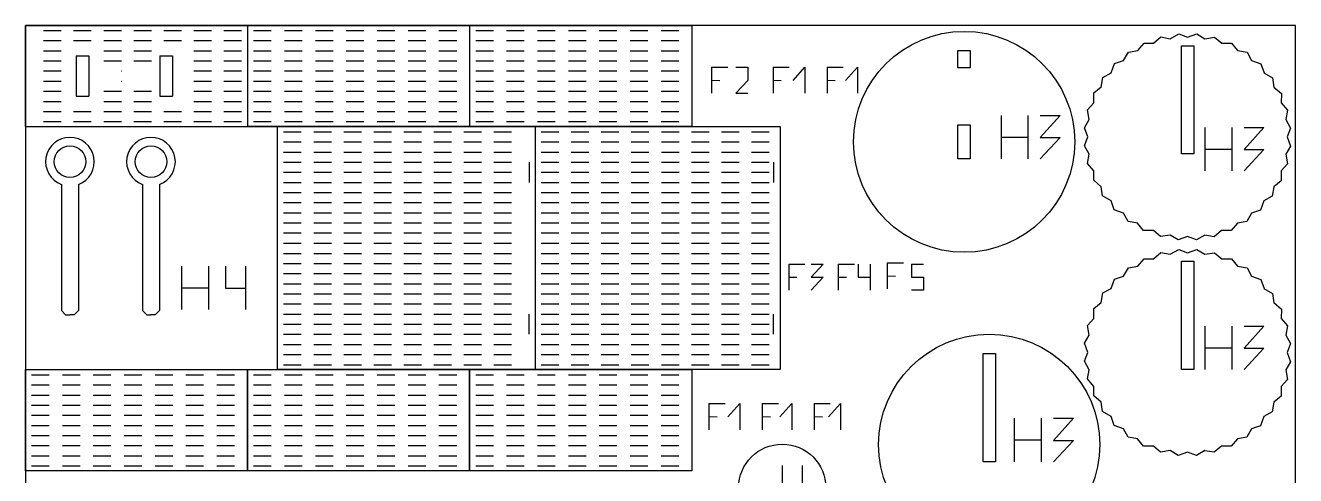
# Model space of a CAD drawing. Header units: millimetres. Extents: x 0 to 148, y 0 to 148.
# Drawn here: x 0 to 148, y 95.5 to 148 of the extents above; entities that cross this region are included whole.
import ezdxf

# ---------------------------------------------------------------- set-up
doc = ezdxf.new("R2010")
doc.units = ezdxf.units.MM
doc.linetypes.add('K5LT_BASIC', pattern=[0])

# ---------------------------------------------------------------- blocks, each defined once
blk = doc.blocks.new('U0')
at = {"color": 5, "linetype": 'K5LT_BASIC', "true_color": 0x0000ff}
for p, q in [((148, 148), (0, 148)), ((0, 148), (0, 0)), ((148, 0), (148, 148)), ((0, 0), (148, 0))]:
    blk.add_line(p, q, dxfattribs=at)

msp = doc.modelspace()

# ---------------------------------------------------------------- linework, layer by layer
at = {"color": 5, "linetype": 'K5LT_BASIC', "true_color": 0x0000ff}
for p, q in [((0, 136.2), (0, 148)), ((0, 148), (25.88, 148)), ((1.41, 148), (25.88, 148)), ((25.88, 148), (25.88, 136.2)), ((25.88, 148), (51.76, 148)), ((51.76, 148), (51.76, 136.2)), ((51.76, 148), (77.64, 148)), ((77.64, 148), (77.64, 136.2)), ((2.12, 147.4), (4.18, 147.4)), ((5.62, 147.4), (7.68, 147.4)), ((9.12, 147.4), (11.18, 147.4)), ((12.62, 147.4), (14.68, 147.4)), ((16.12, 147.4), (18.18, 147.4)), ((19.62, 147.4), (21.68, 147.4)), ((23.12, 147.4), (25.18, 147.4)), ((26.59, 147.4), (28.65, 147.4)), ((30.19, 147.4), (32.25, 147.4)), ((33.79, 147.4), (35.85, 147.4)), ((37.39, 147.4), (39.45, 147.4)), ((40.99, 147.4), (43.05, 147.4)), ((44.59, 147.4), (46.65, 147.4)), ((48.19, 147.4), (50.25, 147.4)), ((52.47, 147.4), (54.53, 147.4)), ((56.07, 147.4), (58.13, 147.4)), ((59.67, 147.4), (61.73, 147.4)), ((63.27, 147.4), (65.33, 147.4)), ((66.87, 147.4), (68.93, 147.4)), ((70.47, 147.4), (72.53, 147.4)), ((74.07, 147.4), (76.13, 147.4)), ((131.43, 145.92), (132.31, 146.65)), ((132.31, 146.65), (133.4, 146.45)), ((133.39, 146.45), (134.38, 147.01)), ((134.38, 147.01), (135.41, 146.62)), ((135.41, 146.62), (136.48, 147)), ((136.48, 147), (137.43, 146.45)), ((137.43, 146.45), (138.55, 146.64)), ((138.55, 146.64), (139.39, 145.92)), ((2.12, 146.22), (4.18, 146.22)), ((2.12, 145.04), (4.18, 145.04)), ((5.62, 146.22), (7.68, 146.22)), ((9.12, 146.22), (11.18, 146.22)), ((9.12, 145.04), (11.18, 145.04)), ((12.62, 146.22), (14.68, 146.22)), ((12.62, 145.04), (14.68, 145.04)), ((16.12, 146.22), (18.18, 146.22)), ((19.62, 146.22), (21.68, 146.22)), ((19.62, 145.04), (21.68, 145.04)), ((23.12, 146.22), (25.18, 146.22)), ((23.12, 145.04), (25.18, 145.04)), ((26.59, 146.22), (28.65, 146.22)), ((26.59, 145.04), (28.65, 145.04)), ((30.19, 146.22), (32.25, 146.22)), ((30.19, 145.04), (32.25, 145.04)), ((33.79, 146.22), (35.85, 146.22)), ((33.79, 145.04), (35.85, 145.04)), ((37.39, 146.22), (39.45, 146.22)), ((37.39, 145.04), (39.45, 145.04)), ((40.99, 146.22), (43.05, 146.22)), ((40.99, 145.04), (43.05, 145.04)), ((44.59, 146.22), (46.65, 146.22)), ((44.59, 145.04), (46.65, 145.04)), ((48.19, 146.22), (50.25, 146.22)), ((48.19, 145.04), (50.25, 145.04)), ((52.47, 146.22), (54.53, 146.22)), ((52.47, 145.04), (54.53, 145.04)), ((56.07, 146.22), (58.13, 146.22)), ((56.07, 145.04), (58.13, 145.04)), ((59.67, 146.22), (61.73, 146.22)), ((59.67, 145.04), (61.73, 145.04)), ((63.27, 146.22), (65.33, 146.22)), ((63.27, 145.04), (65.33, 145.04)), ((66.87, 146.22), (68.93, 146.22)), ((66.87, 145.04), (68.93, 145.04)), ((70.47, 146.22), (72.53, 146.22)), ((70.47, 145.04), (72.53, 145.04)), ((74.07, 146.22), (76.13, 146.22)), ((74.07, 145.04), (76.13, 145.04)), ((108.66, 145.06), (110.1, 145.06)), ((108.66, 143.06), (108.66, 145.06)), ((110.1, 145.06), (110.1, 143.06)), ((128.52, 144.89), (129.6, 145.07)), ((129.6, 145.07), (130.34, 145.93)), ((130.34, 145.93), (131.44, 145.93)), ((134.69, 145.63), (136.13, 145.63)), ((134.69, 143.63), (134.69, 145.63)), ((134.69, 133), (134.69, 145.63)), ((136.13, 145.63), (136.13, 143.63)), ((136.13, 145.63), (136.13, 133)), ((139.38, 145.92), (140.52, 145.91)), ((140.52, 145.91), (141.23, 145.06)), ((141.22, 145.07), (142.34, 144.86)), ((2.12, 143.86), (4.18, 143.86)), ((5.9, 144.44), (7.4, 144.44)), ((5.9, 144.44), (5.9, 139.76)), ((7.4, 144.44), (7.4, 139.76)), ((9.12, 143.86), (11.18, 143.86)), ((12.62, 143.86), (14.68, 143.86)), ((15.65, 144.44), (17.15, 144.44)), ((15.65, 144.44), (15.65, 139.76)), ((17.15, 144.44), (17.15, 139.76)), ((19.62, 143.86), (21.68, 143.86)), ((23.12, 143.86), (25.18, 143.86)), ((26.59, 143.86), (28.65, 143.86)), ((30.19, 143.86), (32.25, 143.86)), ((33.79, 143.86), (35.85, 143.86)), ((37.39, 143.86), (39.45, 143.86)), ((40.99, 143.86), (43.05, 143.86)), ((44.59, 143.86), (46.65, 143.86)), ((48.19, 143.86), (50.25, 143.86)), ((52.47, 143.86), (54.53, 143.86)), ((56.07, 143.86), (58.13, 143.86)), ((59.67, 143.86), (61.73, 143.86)), ((63.27, 143.86), (65.33, 143.86)), ((66.87, 143.86), (68.93, 143.86)), ((70.47, 143.86), (72.53, 143.86)), ((74.07, 143.86), (76.13, 143.86)), ((126.9, 143.54), (127.94, 143.91)), ((127.94, 143.9), (128.52, 144.89)), ((142.34, 144.86), (142.88, 143.9)), ((142.88, 143.9), (143.95, 143.51)), ((2.12, 142.68), (4.18, 142.68)), ((11.15, 142.68), (11.18, 142.68)), ((19.62, 142.68), (21.68, 142.68)), ((23.12, 142.68), (25.18, 142.68)), ((26.59, 142.68), (28.65, 142.68)), ((30.19, 142.68), (32.25, 142.68)), ((33.79, 142.68), (35.85, 142.68)), ((37.39, 142.68), (39.45, 142.68)), ((40.99, 142.68), (43.05, 142.68)), ((44.59, 142.68), (46.65, 142.68)), ((48.19, 142.68), (50.25, 142.68)), ((52.47, 142.68), (54.53, 142.68)), ((56.07, 142.68), (58.13, 142.68)), ((59.67, 142.68), (61.73, 142.68)), ((63.27, 142.68), (65.33, 142.68)), ((66.87, 142.68), (68.93, 142.68)), ((70.47, 142.68), (72.53, 142.68)), ((74.07, 142.68), (76.13, 142.68)), ((79.94, 143.13), (79.94, 140.08)), ((79.94, 143.13), (81.83, 143.13)), ((82.77, 143.13), (84.16, 143.13)), ((84.16, 143.13), (84.16, 141.58)), ((87.11, 143.13), (87.11, 140.08)), ((87.11, 143.13), (89, 143.13)), ((89.44, 141.58), (90.83, 143.13)), ((90.83, 143.13), (90.83, 140.08)), ((93.42, 143.13), (93.42, 140.08)), ((93.42, 143.13), (95.3, 143.13)), ((95.56, 141.58), (96.95, 143.13)), ((96.95, 143.13), (96.95, 140.08)), ((110.1, 143.06), (108.66, 143.06)), ((125.55, 141.93), (126.51, 142.48)), ((126.5, 142.47), (126.9, 143.54)), ((143.95, 143.51), (144.32, 142.47)), ((144.31, 142.47), (145.3, 141.89)), ((2.12, 141.5), (4.18, 141.5)), ((11.15, 141.5), (11.18, 141.5)), ((19.62, 141.5), (21.68, 141.5)), ((23.12, 141.5), (25.18, 141.5)), ((26.59, 141.5), (28.65, 141.5)), ((30.19, 141.5), (32.25, 141.5)), ((33.79, 141.5), (35.85, 141.5)), ((37.39, 141.5), (39.45, 141.5)), ((40.99, 141.5), (43.05, 141.5)), ((44.59, 141.5), (46.65, 141.5)), ((48.19, 141.5), (50.25, 141.5)), ((52.47, 141.5), (54.53, 141.5)), ((56.07, 141.5), (58.13, 141.5)), ((59.67, 141.5), (61.73, 141.5)), ((63.27, 141.5), (65.33, 141.5)), ((66.87, 141.5), (68.93, 141.5)), ((70.47, 141.5), (72.53, 141.5)), ((74.07, 141.5), (76.13, 141.5)), ((79.94, 141.61), (80.9, 141.58)), ((84.16, 141.58), (82.77, 140.08)), ((87.11, 141.61), (88.07, 141.58)), ((93.42, 141.61), (94.37, 141.58)), ((124.5, 140.12), (125.34, 140.82)), ((125.34, 140.81), (125.55, 141.93)), ((145.3, 141.89), (145.48, 140.81)), ((145.48, 140.81), (146.34, 140.07)), ((2.12, 140.32), (4.18, 140.32)), ((2.12, 139.14), (4.18, 139.14)), ((5.9, 139.76), (7.4, 139.76)), ((9.12, 140.32), (11.18, 140.32)), ((9.12, 139.14), (11.18, 139.14)), ((12.62, 140.32), (14.68, 140.32)), ((12.62, 139.14), (14.68, 139.14)), ((15.65, 139.76), (17.15, 139.76)), ((19.62, 140.32), (21.68, 140.32)), ((19.62, 139.14), (21.68, 139.14)), ((23.12, 140.32), (25.18, 140.32)), ((23.12, 139.14), (25.18, 139.14)), ((26.59, 140.32), (28.65, 140.32)), ((26.59, 139.14), (28.65, 139.14)), ((30.19, 140.32), (32.25, 140.32)), ((30.19, 139.14), (32.25, 139.14)), ((33.79, 140.32), (35.85, 140.32)), ((33.79, 139.14), (35.85, 139.14)), ((37.39, 140.32), (39.45, 140.32)), ((37.39, 139.14), (39.45, 139.14)), ((40.99, 140.32), (43.05, 140.32)), ((40.99, 139.14), (43.05, 139.14)), ((44.59, 140.32), (46.65, 140.32)), ((44.59, 139.14), (46.65, 139.14)), ((48.19, 140.32), (50.25, 140.32)), ((48.19, 139.14), (50.25, 139.14)), ((52.47, 140.32), (54.53, 140.32)), ((52.47, 139.14), (54.53, 139.14)), ((56.07, 140.32), (58.13, 140.32)), ((56.07, 139.14), (58.13, 139.14)), ((59.67, 140.32), (61.73, 140.32)), ((59.67, 139.14), (61.73, 139.14)), ((63.27, 140.32), (65.33, 140.32)), ((63.27, 139.14), (65.33, 139.14)), ((66.87, 140.32), (68.93, 140.32)), ((66.87, 139.14), (68.93, 139.14)), ((70.47, 140.32), (72.53, 140.32)), ((70.47, 139.14), (72.53, 139.14)), ((74.07, 140.32), (76.13, 140.32)), ((74.07, 139.14), (76.13, 139.14)), ((82.77, 140.08), (84.16, 140.08)), ((124.49, 138.98), (124.5, 140.12)), ((146.34, 140.07), (146.33, 138.97)), ((2.12, 137.96), (4.18, 137.96)), ((5.62, 137.96), (7.68, 137.96)), ((9.12, 137.96), (11.18, 137.96)), ((12.62, 137.96), (14.68, 137.96)), ((16.12, 137.96), (18.18, 137.96)), ((19.62, 137.96), (21.68, 137.96)), ((23.12, 137.96), (25.18, 137.96)), ((26.59, 137.96), (28.65, 137.96)), ((30.19, 137.96), (32.25, 137.96)), ((33.79, 137.96), (35.85, 137.96)), ((37.39, 137.96), (39.45, 137.96)), ((40.99, 137.96), (43.05, 137.96)), ((44.59, 137.96), (46.65, 137.96)), ((48.19, 137.96), (50.25, 137.96)), ((52.47, 137.96), (54.53, 137.96)), ((56.07, 137.96), (58.13, 137.96)), ((59.67, 137.96), (61.73, 137.96)), ((63.27, 137.96), (65.33, 137.96)), ((66.87, 137.96), (68.93, 137.96)), ((70.47, 137.96), (72.53, 137.96)), ((74.07, 137.96), (76.13, 137.96)), ((123.77, 138.14), (124.49, 138.98)), ((123.96, 137.02), (123.77, 138.14)), ((146.33, 138.98), (147.06, 138.1)), ((147.06, 138.1), (146.86, 137.01)), ((0, 136.2), (29.37, 136.2)), ((2.12, 136.78), (4.18, 136.78)), ((5.62, 136.78), (7.68, 136.78)), ((9.12, 136.78), (11.18, 136.78)), ((12.62, 136.78), (14.68, 136.78)), ((16.12, 136.78), (18.18, 136.78)), ((19.62, 136.78), (21.68, 136.78)), ((23.12, 136.78), (25.18, 136.78)), ((51.76, 136.2), (25.88, 136.2)), ((26.59, 136.78), (28.65, 136.78)), ((29.37, 107.85), (29.37, 136.2)), ((29.37, 136.2), (59.39, 136.2)), ((30.19, 136.78), (32.25, 136.78)), ((33.79, 136.78), (35.85, 136.78)), ((37.39, 136.78), (39.45, 136.78)), ((40.99, 136.78), (43.05, 136.78)), ((44.59, 136.78), (46.65, 136.78)), ((48.19, 136.78), (50.25, 136.78)), ((77.64, 136.2), (51.76, 136.2)), ((52.47, 136.78), (54.53, 136.78)), ((56.07, 136.78), (58.13, 136.78)), ((59.39, 136.2), (59.39, 107.85)), ((59.39, 136.2), (87.94, 136.2)), ((59.67, 136.78), (61.73, 136.78)), ((63.27, 136.78), (65.33, 136.78)), ((66.87, 136.78), (68.93, 136.78)), ((70.47, 136.78), (72.53, 136.78)), ((74.07, 136.78), (76.13, 136.78)), ((87.94, 136.2), (87.94, 107.85)), ((108.66, 136.42), (110.1, 136.42)), ((108.66, 132.42), (108.66, 136.42)), ((110.1, 136.42), (110.1, 132.42)), ((113.68, 137.5), (113.68, 132.42)), ((116.82, 137.5), (116.82, 132.42)), ((118.24, 137.5), (120.56, 137.5)), ((120.56, 137.5), (118.24, 134.92)), ((123.4, 136.07), (123.96, 137.02)), ((146.86, 137.02), (147.42, 136.03)), ((30.09, 135.59), (32.15, 135.59)), ((33.59, 135.59), (35.65, 135.59)), ((37.09, 135.59), (39.15, 135.59)), ((40.59, 135.59), (42.65, 135.59)), ((44.09, 135.59), (46.15, 135.59)), ((47.59, 135.59), (49.65, 135.59)), ((51.09, 135.59), (53.15, 135.59)), ((54.59, 135.59), (56.65, 135.59)), ((60.1, 135.59), (62.16, 135.59)), ((63.6, 135.59), (65.66, 135.59)), ((67.1, 135.59), (69.16, 135.59)), ((70.6, 135.59), (72.66, 135.59)), ((74.1, 135.59), (76.16, 135.59)), ((77.6, 135.59), (79.66, 135.59)), ((81.1, 135.59), (83.16, 135.59)), ((84.6, 135.59), (86.66, 135.59)), ((113.68, 134.96), (116.82, 134.96)), ((118.24, 134.92), (120.56, 134.92)), ((120.56, 134.92), (118.24, 132.42)), ((123.78, 135), (123.4, 136.07)), ((123.4, 133.97), (123.78, 135)), ((137.43, 136.1), (137.43, 131.02)), ((140.57, 136.1), (140.57, 131.02)), ((141.99, 136.1), (144.31, 136.1)), ((144.31, 136.1), (141.99, 133.51)), ((147.42, 136.03), (147.03, 135)), ((147.03, 135), (147.41, 133.93)), ((30.09, 134.41), (32.15, 134.41)), ((30.09, 133.23), (32.15, 133.23)), ((33.59, 134.41), (35.65, 134.41)), ((33.59, 133.23), (35.65, 133.23)), ((37.09, 134.41), (39.15, 134.41)), ((37.09, 133.23), (39.15, 133.23)), ((40.59, 134.41), (42.65, 134.41)), ((40.59, 133.23), (42.65, 133.23)), ((44.09, 134.41), (46.15, 134.41)), ((44.09, 133.23), (46.15, 133.23)), ((47.59, 134.41), (49.65, 134.41)), ((47.59, 133.23), (49.65, 133.23)), ((51.09, 134.41), (53.15, 134.41)), ((51.09, 133.23), (53.15, 133.23)), ((54.59, 134.41), (56.65, 134.41)), ((54.59, 133.23), (56.65, 133.23)), ((60.1, 134.41), (62.16, 134.41)), ((60.1, 133.23), (62.16, 133.23)), ((63.6, 134.41), (65.66, 134.41)), ((63.6, 133.23), (65.66, 133.23)), ((67.1, 134.41), (69.16, 134.41)), ((67.1, 133.23), (69.16, 133.23)), ((70.6, 134.41), (72.66, 134.41)), ((70.6, 133.23), (72.66, 133.23)), ((74.1, 134.41), (76.16, 134.41)), ((74.1, 133.23), (76.16, 133.23)), ((77.6, 134.41), (79.66, 134.41)), ((77.6, 133.23), (79.66, 133.23)), ((81.1, 134.41), (83.16, 134.41)), ((81.1, 133.23), (83.16, 133.23)), ((84.6, 134.41), (86.66, 134.41)), ((84.6, 133.23), (86.66, 133.23)), ((123.96, 132.98), (123.4, 133.97)), ((137.43, 133.56), (140.57, 133.56)), ((141.99, 133.51), (144.31, 133.51)), ((144.31, 133.51), (141.99, 131.02)), ((147.41, 133.93), (146.86, 132.98)), ((30.09, 132.05), (32.15, 132.05)), ((33.59, 132.05), (35.65, 132.05)), ((37.09, 132.05), (39.15, 132.05)), ((40.59, 132.05), (42.65, 132.05)), ((44.09, 132.05), (46.15, 132.05)), ((47.59, 132.05), (49.65, 132.05)), ((51.09, 132.05), (53.15, 132.05)), ((54.59, 132.05), (56.65, 132.05)), ((58.71, 132.05), (58.71, 129.69)), ((60.1, 132.05), (62.16, 132.05)), ((63.6, 132.05), (65.66, 132.05)), ((67.1, 132.05), (69.16, 132.05)), ((70.6, 132.05), (72.66, 132.05)), ((74.1, 132.05), (76.16, 132.05)), ((77.6, 132.05), (79.66, 132.05)), ((81.1, 132.05), (83.16, 132.05)), ((84.6, 132.05), (86.66, 132.05)), ((87.17, 132.05), (87.17, 129.69)), ((110.1, 132.42), (108.66, 132.42)), ((123.76, 131.9), (123.96, 132.99)), ((124.49, 131.02), (123.76, 131.9)), ((136.13, 133), (134.69, 133)), ((147.04, 131.86), (146.33, 131.02)), ((146.86, 132.98), (147.04, 131.86)), ((30.09, 130.87), (32.15, 130.87)), ((33.59, 130.87), (35.65, 130.87)), ((37.09, 130.87), (39.15, 130.87)), ((40.59, 130.87), (42.65, 130.87)), ((44.09, 130.87), (46.15, 130.87)), ((47.59, 130.87), (49.65, 130.87)), ((51.09, 130.87), (53.15, 130.87)), ((54.59, 130.87), (56.65, 130.87)), ((60.1, 130.87), (62.16, 130.87)), ((63.6, 130.87), (65.66, 130.87)), ((67.1, 130.87), (69.16, 130.87)), ((70.6, 130.87), (72.66, 130.87)), ((74.1, 130.87), (76.16, 130.87)), ((77.6, 130.87), (79.66, 130.87)), ((81.1, 130.87), (83.16, 130.87)), ((84.6, 130.87), (86.66, 130.87)), ((124.48, 129.93), (124.48, 131.03)), ((146.33, 131.02), (146.32, 129.88)), ((4.19, 129.44), (4.19, 114.74)), ((6.19, 129.44), (6.19, 114.74)), ((13.63, 129.44), (13.63, 114.74)), ((15.63, 129.44), (15.63, 114.74)), ((30.09, 129.69), (32.15, 129.69)), ((33.59, 129.69), (35.65, 129.69)), ((37.09, 129.69), (39.15, 129.69)), ((40.59, 129.69), (42.65, 129.69)), ((44.09, 129.69), (46.15, 129.69)), ((47.59, 129.69), (49.65, 129.69)), ((51.09, 129.69), (53.15, 129.69)), ((54.59, 129.69), (56.65, 129.69)), ((60.1, 129.69), (62.16, 129.69)), ((63.6, 129.69), (65.66, 129.69)), ((67.1, 129.69), (69.16, 129.69)), ((70.6, 129.69), (72.66, 129.69)), ((74.1, 129.69), (76.16, 129.69)), ((77.6, 129.69), (79.66, 129.69)), ((81.1, 129.69), (83.16, 129.69)), ((84.6, 129.69), (86.66, 129.69)), ((125.34, 129.19), (124.48, 129.93)), ((125.52, 128.11), (125.34, 129.19)), ((145.48, 129.19), (145.27, 128.07)), ((146.32, 129.88), (145.47, 129.18)), ((30.09, 128.51), (32.15, 128.51)), ((30.09, 127.33), (32.15, 127.33)), ((33.59, 128.51), (35.65, 128.51)), ((33.59, 127.33), (35.65, 127.33)), ((37.09, 128.51), (39.15, 128.51)), ((37.09, 127.33), (39.15, 127.33)), ((40.59, 128.51), (42.65, 128.51)), ((40.59, 127.33), (42.65, 127.33)), ((44.09, 128.51), (46.15, 128.51)), ((44.09, 127.33), (46.15, 127.33)), ((47.59, 128.51), (49.65, 128.51)), ((47.59, 127.33), (49.65, 127.33)), ((51.09, 128.51), (53.15, 128.51)), ((51.09, 127.33), (53.15, 127.33)), ((54.59, 128.51), (56.65, 128.51)), ((54.59, 127.33), (56.65, 127.33)), ((60.1, 128.51), (62.16, 128.51)), ((60.1, 127.33), (62.16, 127.33)), ((63.6, 128.51), (65.66, 128.51)), ((63.6, 127.33), (65.66, 127.33)), ((67.1, 128.51), (69.16, 128.51)), ((67.1, 127.33), (69.16, 127.33)), ((70.6, 128.51), (72.66, 128.51)), ((70.6, 127.33), (72.66, 127.33)), ((74.1, 128.51), (76.16, 128.51)), ((74.1, 127.33), (76.16, 127.33)), ((77.6, 128.51), (79.66, 128.51)), ((77.6, 127.33), (79.66, 127.33)), ((81.1, 128.51), (83.16, 128.51)), ((81.1, 127.33), (83.16, 127.33)), ((84.6, 128.51), (86.66, 128.51)), ((84.6, 127.33), (86.66, 127.33)), ((126.5, 127.53), (125.52, 128.11)), ((126.87, 126.49), (126.5, 127.53)), ((144.31, 127.53), (143.91, 126.46)), ((145.27, 128.07), (144.31, 127.52)), ((30.09, 126.15), (32.15, 126.15)), ((33.59, 126.15), (35.65, 126.15)), ((37.09, 126.15), (39.15, 126.15)), ((40.59, 126.15), (42.65, 126.15)), ((44.09, 126.15), (46.15, 126.15)), ((47.59, 126.15), (49.65, 126.15)), ((51.09, 126.15), (53.15, 126.15)), ((54.59, 126.15), (56.65, 126.15)), ((60.1, 126.15), (62.16, 126.15)), ((63.6, 126.15), (65.66, 126.15)), ((67.1, 126.15), (69.16, 126.15)), ((70.6, 126.15), (72.66, 126.15)), ((74.1, 126.15), (76.16, 126.15)), ((77.6, 126.15), (79.66, 126.15)), ((81.1, 126.15), (83.16, 126.15)), ((84.6, 126.15), (86.66, 126.15)), ((127.94, 126.1), (126.87, 126.49)), ((128.48, 125.14), (127.93, 126.1)), ((142.88, 126.1), (142.3, 125.11)), ((143.91, 126.46), (142.88, 126.09)), ((30.09, 124.97), (32.15, 124.97)), ((33.59, 124.97), (35.65, 124.97)), ((37.09, 124.97), (39.15, 124.97)), ((40.59, 124.97), (42.65, 124.97)), ((44.09, 124.97), (46.15, 124.97)), ((47.59, 124.97), (49.65, 124.97)), ((51.09, 124.97), (53.15, 124.97)), ((54.59, 124.97), (56.65, 124.97)), ((60.1, 124.97), (62.16, 124.97)), ((63.6, 124.97), (65.66, 124.97)), ((67.1, 124.97), (69.16, 124.97)), ((70.6, 124.97), (72.66, 124.97)), ((74.1, 124.97), (76.16, 124.97)), ((77.6, 124.97), (79.66, 124.97)), ((81.1, 124.97), (83.16, 124.97)), ((84.6, 124.97), (86.66, 124.97)), ((129.6, 124.93), (128.48, 125.14)), ((130.29, 124.09), (129.59, 124.94)), ((141.22, 124.93), (140.48, 124.07)), ((142.3, 125.11), (141.22, 124.93)), ((30.09, 123.79), (32.15, 123.79)), ((33.59, 123.79), (35.65, 123.79)), ((37.09, 123.79), (39.15, 123.79)), ((40.59, 123.79), (42.65, 123.79)), ((44.09, 123.79), (46.15, 123.79)), ((47.59, 123.79), (49.65, 123.79)), ((51.09, 123.79), (53.15, 123.79)), ((54.59, 123.79), (56.65, 123.79)), ((60.1, 123.79), (62.16, 123.79)), ((63.6, 123.79), (65.66, 123.79)), ((67.1, 123.79), (69.16, 123.79)), ((70.6, 123.79), (72.66, 123.79)), ((74.1, 123.79), (76.16, 123.79)), ((77.6, 123.79), (79.66, 123.79)), ((81.1, 123.79), (83.16, 123.79)), ((84.6, 123.79), (86.66, 123.79)), ((131.43, 124.08), (130.29, 124.09)), ((132.27, 123.36), (131.43, 124.08)), ((133.39, 123.55), (132.27, 123.36)), ((134.33, 123), (133.39, 123.55)), ((135.41, 123.38), (134.33, 123)), ((136.44, 122.99), (135.4, 123.38)), ((137.43, 123.55), (136.44, 122.99)), ((138.5, 123.35), (137.42, 123.55)), ((139.38, 124.08), (138.5, 123.35)), ((140.48, 124.07), (139.38, 124.07)), ((30.09, 122.61), (32.15, 122.61)), ((30.09, 121.41), (32.15, 121.41)), ((33.59, 122.61), (35.65, 122.61)), ((33.59, 121.41), (35.65, 121.41)), ((37.09, 122.61), (39.15, 122.61)), ((37.09, 121.41), (39.15, 121.41)), ((40.59, 122.61), (42.65, 122.61)), ((40.59, 121.41), (42.65, 121.41)), ((44.09, 122.61), (46.15, 122.61)), ((44.09, 121.41), (46.15, 121.41)), ((47.59, 122.61), (49.65, 122.61)), ((47.59, 121.41), (49.65, 121.41)), ((51.09, 122.61), (53.15, 122.61)), ((51.09, 121.41), (53.15, 121.41)), ((54.59, 122.61), (56.65, 122.61)), ((54.59, 121.41), (56.65, 121.41)), ((60.1, 122.61), (62.16, 122.61)), ((60.1, 121.41), (62.16, 121.41)), ((63.6, 122.61), (65.66, 122.61)), ((63.6, 121.41), (65.66, 121.41)), ((67.1, 122.61), (69.16, 122.61)), ((67.1, 121.41), (69.16, 121.41)), ((70.6, 122.61), (72.66, 122.61)), ((70.6, 121.41), (72.66, 121.41)), ((74.1, 122.61), (76.16, 122.61)), ((74.1, 121.41), (76.16, 121.41)), ((77.6, 122.61), (79.66, 122.61)), ((77.6, 121.41), (79.66, 121.41)), ((81.1, 122.61), (83.16, 122.61)), ((81.1, 121.41), (83.16, 121.41)), ((84.6, 122.61), (86.66, 122.61)), ((84.6, 121.41), (86.66, 121.41)), ((131.43, 120.78), (132.31, 121.5)), ((132.31, 121.5), (133.4, 121.3)), ((133.39, 121.3), (134.38, 121.86)), ((134.38, 121.86), (135.41, 121.48)), ((135.41, 121.48), (136.48, 121.86)), ((136.48, 121.86), (137.43, 121.3)), ((137.43, 121.3), (138.55, 121.49)), ((138.55, 121.49), (139.39, 120.78)), ((18.19, 119.93), (18.19, 114.85)), ((21.33, 119.93), (21.33, 114.85)), ((23.32, 119.93), (23.32, 117.35)), ((25.63, 119.93), (25.63, 114.85)), ((30.09, 120.23), (32.15, 120.23)), ((33.59, 120.23), (35.65, 120.23)), ((37.09, 120.23), (39.15, 120.23)), ((40.59, 120.23), (42.65, 120.23)), ((44.09, 120.23), (46.15, 120.23)), ((47.59, 120.23), (49.65, 120.23)), ((51.09, 120.23), (53.15, 120.23)), ((54.59, 120.23), (56.65, 120.23)), ((60.1, 120.23), (62.16, 120.23)), ((63.6, 120.23), (65.66, 120.23)), ((67.1, 120.23), (69.16, 120.23)), ((70.6, 120.23), (72.66, 120.23)), ((74.1, 120.23), (76.16, 120.23)), ((77.6, 120.23), (79.66, 120.23)), ((81.1, 120.23), (83.16, 120.23)), ((84.6, 120.23), (86.66, 120.23)), ((88.94, 120.17), (88.94, 117.12)), ((88.94, 120.17), (90.83, 120.17)), ((91.56, 120.17), (92.95, 120.17)), ((92.95, 120.17), (91.56, 118.62)), ((94.71, 120.17), (94.71, 117.12)), ((94.71, 120.17), (96.6, 120.17)), ((97.04, 120.17), (97.04, 118.62)), ((98.43, 120.17), (98.43, 117.12)), ((100.42, 120.31), (100.42, 117.27)), ((100.42, 120.31), (102.3, 120.31)), ((103.26, 120.17), (104.65, 120.17)), ((103.26, 120.17), (103.26, 118.62)), ((128.52, 119.74), (129.6, 119.92)), ((129.6, 119.92), (130.34, 120.79)), ((130.34, 120.79), (131.44, 120.78)), ((134.69, 120.49), (136.13, 120.49)), ((134.69, 118.49), (134.69, 120.49)), ((134.69, 107.85), (134.69, 120.49)), ((136.13, 120.49), (136.13, 118.49)), ((136.13, 120.49), (136.13, 107.85)), ((139.38, 120.78), (140.52, 120.77)), ((140.52, 120.77), (141.23, 119.92)), ((141.22, 119.92), (142.34, 119.71)), ((30.09, 119.05), (32.15, 119.05)), ((33.59, 119.05), (35.65, 119.05)), ((37.09, 119.05), (39.15, 119.05)), ((40.59, 119.05), (42.65, 119.05)), ((44.09, 119.05), (46.15, 119.05)), ((47.59, 119.05), (49.65, 119.05)), ((51.09, 119.05), (53.15, 119.05)), ((54.59, 119.05), (56.65, 119.05)), ((60.1, 119.05), (62.16, 119.05)), ((63.6, 119.05), (65.66, 119.05)), ((67.1, 119.05), (69.16, 119.05)), ((70.6, 119.05), (72.66, 119.05)), ((74.1, 119.05), (76.16, 119.05)), ((77.6, 119.05), (79.66, 119.05)), ((81.1, 119.05), (83.16, 119.05)), ((84.6, 119.05), (86.66, 119.05)), ((88.94, 118.64), (89.9, 118.62)), ((91.56, 118.62), (92.95, 118.62)), ((92.95, 118.62), (91.56, 117.12)), ((94.71, 118.64), (95.67, 118.62)), ((97.04, 118.62), (98.43, 118.62)), ((100.42, 118.79), (101.37, 118.76)), ((103.26, 118.62), (104.65, 118.62)), ((104.65, 118.62), (104.65, 117.12)), ((126.9, 118.39), (127.94, 118.76)), ((127.94, 118.76), (128.52, 119.74)), ((142.34, 119.71), (142.88, 118.76)), ((142.88, 118.76), (143.95, 118.36)), ((18.19, 117.39), (21.33, 117.39)), ((23.32, 117.35), (25.63, 117.35)), ((30.09, 117.87), (32.15, 117.87)), ((33.59, 117.87), (35.65, 117.87)), ((37.09, 117.87), (39.15, 117.87)), ((40.59, 117.87), (42.65, 117.87)), ((44.09, 117.87), (46.15, 117.87)), ((47.59, 117.87), (49.65, 117.87)), ((51.09, 117.87), (53.15, 117.87)), ((54.59, 117.87), (56.65, 117.87)), ((60.1, 117.87), (62.16, 117.87)), ((63.6, 117.87), (65.66, 117.87)), ((67.1, 117.87), (69.16, 117.87)), ((70.6, 117.87), (72.66, 117.87)), ((74.1, 117.87), (76.16, 117.87)), ((77.6, 117.87), (79.66, 117.87)), ((81.1, 117.87), (83.16, 117.87)), ((84.6, 117.87), (86.66, 117.87)), ((104.65, 117.12), (103.26, 117.12)), ((125.55, 116.79), (126.51, 117.33)), ((126.5, 117.33), (126.9, 118.39)), ((143.95, 118.36), (144.32, 117.32)), ((144.31, 117.33), (145.3, 116.75)), ((30.09, 116.69), (32.15, 116.69)), ((30.09, 115.51), (32.15, 115.51)), ((33.59, 116.69), (35.65, 116.69)), ((33.59, 115.51), (35.65, 115.51)), ((37.09, 116.69), (39.15, 116.69)), ((37.09, 115.51), (39.15, 115.51)), ((40.59, 116.69), (42.65, 116.69)), ((40.59, 115.51), (42.65, 115.51)), ((44.09, 116.69), (46.15, 116.69)), ((44.09, 115.51), (46.15, 115.51)), ((47.59, 116.69), (49.65, 116.69)), ((47.59, 115.51), (49.65, 115.51)), ((51.09, 116.69), (53.15, 116.69)), ((51.09, 115.51), (53.15, 115.51)), ((54.59, 116.69), (56.65, 116.69)), ((54.59, 115.51), (56.65, 115.51)), ((60.1, 116.69), (62.16, 116.69)), ((60.1, 115.51), (62.16, 115.51)), ((63.6, 116.69), (65.66, 116.69)), ((63.6, 115.51), (65.66, 115.51)), ((67.1, 116.69), (69.16, 116.69)), ((67.1, 115.51), (69.16, 115.51)), ((70.6, 116.69), (72.66, 116.69)), ((70.6, 115.51), (72.66, 115.51)), ((74.1, 116.69), (76.16, 116.69)), ((74.1, 115.51), (76.16, 115.51)), ((77.6, 116.69), (79.66, 116.69)), ((77.6, 115.51), (79.66, 115.51)), ((81.1, 116.69), (83.16, 116.69)), ((81.1, 115.51), (83.16, 115.51)), ((84.6, 116.69), (86.66, 116.69)), ((84.6, 115.51), (86.66, 115.51)), ((124.5, 114.97), (125.34, 115.67)), ((125.34, 115.67), (125.55, 116.79)), ((145.3, 116.75), (145.48, 115.66)), ((145.48, 115.67), (146.34, 114.92)), ((4.69, 114.24), (4.19, 114.74)), ((4.69, 114.24), (5.19, 114.24)), ((5.69, 114.24), (5.19, 114.24)), ((5.69, 114.24), (6.19, 114.74)), ((14.13, 114.24), (13.63, 114.74)), ((14.13, 114.24), (14.63, 114.24)), ((15.13, 114.24), (14.63, 114.24)), ((15.13, 114.24), (15.63, 114.74)), ((30.09, 114.33), (32.15, 114.33)), ((33.59, 114.33), (35.65, 114.33)), ((37.09, 114.33), (39.15, 114.33)), ((40.59, 114.33), (42.65, 114.33)), ((44.09, 114.33), (46.15, 114.33)), ((47.59, 114.33), (49.65, 114.33)), ((51.09, 114.33), (53.15, 114.33)), ((54.59, 114.33), (56.65, 114.33)), ((58.71, 111.97), (58.71, 114.33)), ((60.1, 114.33), (62.16, 114.33)), ((63.6, 114.33), (65.66, 114.33)), ((67.1, 114.33), (69.16, 114.33)), ((70.6, 114.33), (72.66, 114.33)), ((74.1, 114.33), (76.16, 114.33)), ((77.6, 114.33), (79.66, 114.33)), ((81.1, 114.33), (83.16, 114.33)), ((84.6, 114.33), (86.66, 114.33)), ((87.17, 111.97), (87.17, 114.33)), ((124.49, 113.83), (124.5, 114.97)), ((146.34, 114.92), (146.33, 113.82)), ((30.09, 113.15), (32.15, 113.15)), ((33.59, 113.15), (35.65, 113.15)), ((37.09, 113.15), (39.15, 113.15)), ((40.59, 113.15), (42.65, 113.15)), ((44.09, 113.15), (46.15, 113.15)), ((47.59, 113.15), (49.65, 113.15)), ((51.09, 113.15), (53.15, 113.15)), ((54.59, 113.15), (56.65, 113.15)), ((60.1, 113.15), (62.16, 113.15)), ((63.6, 113.15), (65.66, 113.15)), ((67.1, 113.15), (69.16, 113.15)), ((70.6, 113.15), (72.66, 113.15)), ((74.1, 113.15), (76.16, 113.15)), ((77.6, 113.15), (79.66, 113.15)), ((81.1, 113.15), (83.16, 113.15)), ((84.6, 113.15), (86.66, 113.15)), ((123.77, 113), (124.49, 113.83)), ((123.96, 111.87), (123.77, 113)), ((137.43, 112.93), (137.43, 107.85)), ((140.57, 112.93), (140.57, 107.85)), ((141.99, 112.93), (144.31, 112.93)), ((144.31, 112.93), (141.99, 110.35)), ((146.33, 113.83), (147.06, 112.95)), ((147.06, 112.95), (146.86, 111.87)), ((30.09, 111.97), (32.15, 111.97)), ((33.59, 111.97), (35.65, 111.97)), ((37.09, 111.97), (39.15, 111.97)), ((40.59, 111.97), (42.65, 111.97)), ((44.09, 111.97), (46.15, 111.97)), ((47.59, 111.97), (49.65, 111.97)), ((51.09, 111.97), (53.15, 111.97)), ((54.59, 111.97), (56.65, 111.97)), ((60.1, 111.97), (62.16, 111.97)), ((63.6, 111.97), (65.66, 111.97)), ((67.1, 111.97), (69.16, 111.97)), ((70.6, 111.97), (72.66, 111.97)), ((74.1, 111.97), (76.16, 111.97)), ((77.6, 111.97), (79.66, 111.97)), ((81.1, 111.97), (83.16, 111.97)), ((84.6, 111.97), (86.66, 111.97)), ((123.4, 110.93), (123.96, 111.88)), ((146.86, 111.87), (147.42, 110.88)), ((30.09, 110.79), (32.15, 110.79)), ((30.09, 109.61), (32.15, 109.61)), ((33.59, 110.79), (35.65, 110.79)), ((33.59, 109.61), (35.65, 109.61)), ((37.09, 110.79), (39.15, 110.79)), ((37.09, 109.61), (39.15, 109.61)), ((40.59, 110.79), (42.65, 110.79)), ((40.59, 109.61), (42.65, 109.61)), ((44.09, 110.79), (46.15, 110.79)), ((44.09, 109.61), (46.15, 109.61)), ((47.59, 110.79), (49.65, 110.79)), ((47.59, 109.61), (49.65, 109.61)), ((51.09, 110.79), (53.15, 110.79)), ((51.09, 109.61), (53.15, 109.61)), ((54.59, 110.79), (56.65, 110.79)), ((54.59, 109.61), (56.65, 109.61)), ((60.1, 110.79), (62.16, 110.79)), ((60.1, 109.61), (62.16, 109.61)), ((63.6, 110.79), (65.66, 110.79)), ((63.6, 109.61), (65.66, 109.61)), ((67.1, 110.79), (69.16, 110.79)), ((67.1, 109.61), (69.16, 109.61)), ((70.6, 110.79), (72.66, 110.79)), ((70.6, 109.61), (72.66, 109.61)), ((74.1, 110.79), (76.16, 110.79)), ((74.1, 109.61), (76.16, 109.61)), ((77.6, 110.79), (79.66, 110.79)), ((77.6, 109.61), (79.66, 109.61)), ((81.1, 110.79), (83.16, 110.79)), ((81.1, 109.61), (83.16, 109.61)), ((84.6, 110.79), (86.66, 110.79)), ((84.6, 109.61), (86.66, 109.61)), ((111.58, 109.74), (113.02, 109.74)), ((111.58, 97.11), (111.58, 109.74)), ((113.02, 109.74), (113.02, 97.11)), ((123.78, 109.85), (123.4, 110.93)), ((123.4, 108.83), (123.78, 109.86)), ((137.43, 110.39), (140.57, 110.39)), ((141.99, 110.35), (144.31, 110.35)), ((144.31, 110.35), (141.99, 107.85)), ((147.42, 110.88), (147.03, 109.85)), ((147.03, 109.85), (147.41, 108.78)), ((30.09, 108.43), (32.15, 108.43)), ((33.59, 108.43), (35.65, 108.43)), ((37.09, 108.43), (39.15, 108.43)), ((40.59, 108.43), (42.65, 108.43)), ((44.09, 108.43), (46.15, 108.43)), ((47.59, 108.43), (49.65, 108.43)), ((51.09, 108.43), (53.15, 108.43)), ((54.59, 108.43), (56.65, 108.43)), ((60.1, 108.43), (62.16, 108.43)), ((63.6, 108.43), (65.66, 108.43)), ((67.1, 108.43), (69.16, 108.43)), ((70.6, 108.43), (72.66, 108.43)), ((74.1, 108.43), (76.16, 108.43)), ((77.6, 108.43), (79.66, 108.43)), ((81.1, 108.43), (83.16, 108.43)), ((84.6, 108.43), (86.66, 108.43)), ((123.96, 107.83), (123.4, 108.83)), ((147.41, 108.78), (146.86, 107.83)), ((0, 107.85), (25.88, 107.85)), ((0, 96.05), (0, 107.85)), ((0.71, 107.25), (2.77, 107.25)), ((4.31, 107.25), (6.37, 107.25)), ((7.91, 107.25), (9.97, 107.25)), ((11.51, 107.25), (13.57, 107.25)), ((15.11, 107.25), (17.17, 107.25)), ((18.71, 107.25), (20.77, 107.25)), ((22.31, 107.25), (24.37, 107.25)), ((25.88, 107.85), (25.88, 96.05)), ((25.88, 107.85), (51.76, 107.85)), ((25.88, 96.05), (25.88, 107.85)), ((26.59, 107.25), (28.65, 107.25)), ((59.39, 107.85), (29.37, 107.85)), ((30.19, 107.25), (32.25, 107.25)), ((33.79, 107.25), (35.85, 107.25)), ((37.39, 107.25), (39.45, 107.25)), ((40.99, 107.25), (43.05, 107.25)), ((44.59, 107.25), (46.65, 107.25)), ((48.19, 107.25), (50.25, 107.25)), ((51.76, 107.85), (51.76, 96.05)), ((51.76, 107.85), (77.64, 107.85)), ((51.76, 96.05), (51.76, 107.85)), ((52.47, 107.25), (54.53, 107.25)), ((56.07, 107.25), (58.13, 107.25)), ((87.94, 107.85), (59.39, 107.85)), ((59.67, 107.25), (61.73, 107.25)), ((63.27, 107.25), (65.33, 107.25)), ((66.87, 107.25), (68.93, 107.25)), ((70.47, 107.25), (72.53, 107.25)), ((74.07, 107.25), (76.13, 107.25)), ((77.64, 107.85), (77.64, 96.05)), ((123.76, 106.76), (123.96, 107.84)), ((124.49, 105.88), (123.76, 106.76)), ((136.13, 107.85), (134.69, 107.85)), ((147.04, 106.71), (146.33, 105.87)), ((146.86, 107.83), (147.04, 106.71)), ((0.71, 106.07), (2.77, 106.07)), ((4.31, 106.07), (6.37, 106.07)), ((7.91, 106.07), (9.97, 106.07)), ((11.51, 106.07), (13.57, 106.07)), ((15.11, 106.07), (17.17, 106.07)), ((18.71, 106.07), (20.77, 106.07)), ((22.31, 106.07), (24.37, 106.07)), ((26.59, 106.07), (28.65, 106.07)), ((30.19, 106.07), (32.25, 106.07)), ((33.79, 106.07), (35.85, 106.07)), ((37.39, 106.07), (39.45, 106.07)), ((40.99, 106.07), (43.05, 106.07)), ((44.59, 106.07), (46.65, 106.07)), ((48.19, 106.07), (50.25, 106.07)), ((52.47, 106.07), (54.53, 106.07)), ((56.07, 106.07), (58.13, 106.07)), ((59.67, 106.07), (61.73, 106.07)), ((63.27, 106.07), (65.33, 106.07)), ((66.87, 106.07), (68.93, 106.07)), ((70.47, 106.07), (72.53, 106.07)), ((74.07, 106.07), (76.13, 106.07)), ((124.48, 104.78), (124.48, 105.88)), ((146.33, 105.88), (146.32, 104.74)), ((0.71, 104.89), (2.77, 104.89)), ((0.71, 103.71), (2.77, 103.71)), ((4.31, 104.89), (6.37, 104.89)), ((4.31, 103.71), (6.37, 103.71)), ((7.91, 104.89), (9.97, 104.89)), ((7.91, 103.71), (9.97, 103.71)), ((11.51, 104.89), (13.57, 104.89)), ((11.51, 103.71), (13.57, 103.71)), ((15.11, 104.89), (17.17, 104.89)), ((15.11, 103.71), (17.17, 103.71)), ((18.71, 104.89), (20.77, 104.89)), ((18.71, 103.71), (20.77, 103.71)), ((22.31, 104.89), (24.37, 104.89)), ((22.31, 103.71), (24.37, 103.71)), ((26.59, 104.89), (28.65, 104.89)), ((26.59, 103.71), (28.65, 103.71)), ((30.19, 104.89), (32.25, 104.89)), ((30.19, 103.71), (32.25, 103.71)), ((33.79, 104.89), (35.85, 104.89)), ((33.79, 103.71), (35.85, 103.71)), ((37.39, 104.89), (39.45, 104.89)), ((37.39, 103.71), (39.45, 103.71)), ((40.99, 104.89), (43.05, 104.89)), ((40.99, 103.71), (43.05, 103.71)), ((44.59, 104.89), (46.65, 104.89)), ((44.59, 103.71), (46.65, 103.71)), ((48.19, 104.89), (50.25, 104.89)), ((48.19, 103.71), (50.25, 103.71)), ((52.47, 104.89), (54.53, 104.89)), ((52.47, 103.71), (54.53, 103.71)), ((56.07, 104.89), (58.13, 104.89)), ((56.07, 103.71), (58.13, 103.71)), ((59.67, 104.89), (61.73, 104.89)), ((59.67, 103.71), (61.73, 103.71)), ((63.27, 104.89), (65.33, 104.89)), ((63.27, 103.71), (65.33, 103.71)), ((66.87, 104.89), (68.93, 104.89)), ((66.87, 103.71), (68.93, 103.71)), ((70.47, 104.89), (72.53, 104.89)), ((70.47, 103.71), (72.53, 103.71)), ((74.07, 104.89), (76.13, 104.89)), ((74.07, 103.71), (76.13, 103.71)), ((79.64, 103.9), (79.64, 100.85)), ((79.64, 103.9), (81.53, 103.9)), ((81.84, 102.35), (83.23, 103.9)), ((83.23, 103.9), (83.23, 100.85)), ((85.85, 103.9), (85.85, 100.85)), ((85.85, 103.9), (87.74, 103.9)), ((87.92, 102.35), (89.31, 103.9)), ((89.31, 103.9), (89.31, 100.85)), ((91.9, 103.9), (91.9, 100.85)), ((91.9, 103.9), (93.78, 103.9)), ((93.59, 102.35), (94.98, 103.9)), ((94.98, 103.9), (94.98, 100.85)), ((125.34, 104.04), (124.48, 104.78)), ((125.52, 102.96), (125.34, 104.05)), ((145.48, 104.04), (145.27, 102.92)), ((146.32, 104.74), (145.47, 104.04)), ((0.71, 102.53), (2.77, 102.53)), ((4.31, 102.53), (6.37, 102.53)), ((7.91, 102.53), (9.97, 102.53)), ((11.51, 102.53), (13.57, 102.53)), ((15.11, 102.53), (17.17, 102.53)), ((18.71, 102.53), (20.77, 102.53)), ((22.31, 102.53), (24.37, 102.53)), ((26.59, 102.53), (28.65, 102.53)), ((30.19, 102.53), (32.25, 102.53)), ((33.79, 102.53), (35.85, 102.53)), ((37.39, 102.53), (39.45, 102.53)), ((40.99, 102.53), (43.05, 102.53)), ((44.59, 102.53), (46.65, 102.53)), ((48.19, 102.53), (50.25, 102.53)), ((52.47, 102.53), (54.53, 102.53)), ((56.07, 102.53), (58.13, 102.53)), ((59.67, 102.53), (61.73, 102.53)), ((63.27, 102.53), (65.33, 102.53)), ((66.87, 102.53), (68.93, 102.53)), ((70.47, 102.53), (72.53, 102.53)), ((74.07, 102.53), (76.13, 102.53)), ((79.64, 102.38), (80.6, 102.35)), ((85.85, 102.38), (86.81, 102.35)), ((91.9, 102.38), (92.86, 102.35)), ((115.22, 102.19), (115.22, 97.11)), ((118.37, 102.19), (118.37, 97.11)), ((119.79, 102.19), (122.11, 102.19)), ((122.11, 102.19), (119.79, 99.6)), ((126.5, 102.38), (125.52, 102.96)), ((126.87, 101.35), (126.5, 102.38)), ((144.31, 102.38), (143.91, 101.31)), ((145.27, 102.92), (144.31, 102.38)), ((0.71, 101.35), (2.77, 101.35)), ((4.31, 101.35), (6.37, 101.35)), ((7.91, 101.35), (9.97, 101.35)), ((11.51, 101.35), (13.57, 101.35)), ((15.11, 101.35), (17.17, 101.35)), ((18.71, 101.35), (20.77, 101.35)), ((22.31, 101.35), (24.37, 101.35)), ((26.59, 101.35), (28.65, 101.35)), ((30.19, 101.35), (32.25, 101.35)), ((33.79, 101.35), (35.85, 101.35)), ((37.39, 101.35), (39.45, 101.35)), ((40.99, 101.35), (43.05, 101.35)), ((44.59, 101.35), (46.65, 101.35)), ((48.19, 101.35), (50.25, 101.35)), ((52.47, 101.35), (54.53, 101.35)), ((56.07, 101.35), (58.13, 101.35)), ((59.67, 101.35), (61.73, 101.35)), ((63.27, 101.35), (65.33, 101.35)), ((66.87, 101.35), (68.93, 101.35)), ((70.47, 101.35), (72.53, 101.35)), ((74.07, 101.35), (76.13, 101.35)), ((127.94, 100.95), (126.87, 101.35)), ((128.48, 99.99), (127.93, 100.95)), ((142.88, 100.95), (142.3, 99.97)), ((143.91, 101.31), (142.88, 100.95)), ((0.71, 100.17), (2.77, 100.17)), ((4.31, 100.17), (6.37, 100.17)), ((7.91, 100.17), (9.97, 100.17)), ((11.51, 100.17), (13.57, 100.17)), ((15.11, 100.17), (17.17, 100.17)), ((18.71, 100.17), (20.77, 100.17)), ((22.31, 100.17), (24.37, 100.17)), ((26.59, 100.17), (28.65, 100.17)), ((30.19, 100.17), (32.25, 100.17)), ((33.79, 100.17), (35.85, 100.17)), ((37.39, 100.17), (39.45, 100.17)), ((40.99, 100.17), (43.05, 100.17)), ((44.59, 100.17), (46.65, 100.17)), ((48.19, 100.17), (50.25, 100.17)), ((52.47, 100.17), (54.53, 100.17)), ((56.07, 100.17), (58.13, 100.17)), ((59.67, 100.17), (61.73, 100.17)), ((63.27, 100.17), (65.33, 100.17)), ((66.87, 100.17), (68.93, 100.17)), ((70.47, 100.17), (72.53, 100.17)), ((74.07, 100.17), (76.13, 100.17)), ((115.22, 99.65), (118.37, 99.65)), ((119.79, 99.6), (122.11, 99.6)), ((122.11, 99.6), (119.79, 97.11)), ((129.6, 99.79), (128.48, 99.99)), ((130.29, 98.94), (129.59, 99.79)), ((141.22, 99.79), (140.48, 98.92)), ((142.3, 99.97), (141.22, 99.78)), ((0.71, 98.99), (2.77, 98.99)), ((0.71, 97.81), (2.77, 97.81)), ((4.31, 98.99), (6.37, 98.99)), ((4.31, 97.81), (6.37, 97.81)), ((7.91, 98.99), (9.97, 98.99)), ((7.91, 97.81), (9.97, 97.81)), ((11.51, 98.99), (13.57, 98.99)), ((11.51, 97.81), (13.57, 97.81)), ((15.11, 98.99), (17.17, 98.99)), ((15.11, 97.81), (17.17, 97.81)), ((18.71, 98.99), (20.77, 98.99)), ((18.71, 97.81), (20.77, 97.81)), ((22.31, 98.99), (24.37, 98.99)), ((22.31, 97.81), (24.37, 97.81)), ((26.59, 98.99), (28.65, 98.99)), ((26.59, 97.81), (28.65, 97.81)), ((30.19, 98.99), (32.25, 98.99)), ((30.19, 97.81), (32.25, 97.81)), ((33.79, 98.99), (35.85, 98.99)), ((33.79, 97.81), (35.85, 97.81)), ((37.39, 98.99), (39.45, 98.99)), ((37.39, 97.81), (39.45, 97.81)), ((40.99, 98.99), (43.05, 98.99)), ((40.99, 97.81), (43.05, 97.81)), ((44.59, 98.99), (46.65, 98.99)), ((44.59, 97.81), (46.65, 97.81)), ((48.19, 98.99), (50.25, 98.99)), ((48.19, 97.81), (50.25, 97.81)), ((52.47, 98.99), (54.53, 98.99)), ((52.47, 97.81), (54.53, 97.81)), ((56.07, 98.99), (58.13, 98.99)), ((56.07, 97.81), (58.13, 97.81)), ((59.67, 98.99), (61.73, 98.99)), ((59.67, 97.81), (61.73, 97.81)), ((63.27, 98.99), (65.33, 98.99)), ((63.27, 97.81), (65.33, 97.81)), ((66.87, 98.99), (68.93, 98.99)), ((66.87, 97.81), (68.93, 97.81)), ((70.47, 98.99), (72.53, 98.99)), ((70.47, 97.81), (72.53, 97.81)), ((74.07, 98.99), (76.13, 98.99)), ((74.07, 97.81), (76.13, 97.81)), ((131.43, 98.93), (130.29, 98.94)), ((132.27, 98.22), (131.43, 98.93)), ((133.39, 98.41), (132.27, 98.22)), ((134.33, 97.85), (133.39, 98.41)), ((135.41, 98.23), (134.33, 97.85)), ((136.44, 97.84), (135.4, 98.23)), ((137.43, 98.41), (136.44, 97.84)), ((138.5, 98.21), (137.42, 98.4)), ((139.38, 98.93), (138.5, 98.21)), ((140.48, 98.92), (139.38, 98.93)), ((0.71, 96.63), (2.77, 96.63)), ((4.31, 96.63), (6.37, 96.63)), ((7.91, 96.63), (9.97, 96.63)), ((11.51, 96.63), (13.57, 96.63)), ((15.11, 96.63), (17.17, 96.63)), ((18.71, 96.63), (20.77, 96.63)), ((22.31, 96.63), (24.37, 96.63)), ((26.59, 96.63), (28.65, 96.63)), ((30.19, 96.63), (32.25, 96.63)), ((33.79, 96.63), (35.85, 96.63)), ((37.39, 96.63), (39.45, 96.63)), ((40.99, 96.63), (43.05, 96.63)), ((44.59, 96.63), (46.65, 96.63)), ((48.19, 96.63), (50.25, 96.63)), ((52.47, 96.63), (54.53, 96.63)), ((56.07, 96.63), (58.13, 96.63)), ((59.67, 96.63), (61.73, 96.63)), ((63.27, 96.63), (65.33, 96.63)), ((66.87, 96.63), (68.93, 96.63)), ((70.47, 96.63), (72.53, 96.63)), ((74.07, 96.63), (76.13, 96.63)), ((88.19, 96.67), (88.19, 94.08)), ((90.5, 96.67), (90.5, 91.59)), ((113.02, 97.11), (111.58, 97.11)), ((25.88, 96.05), (0, 96.05)), ((51.76, 96.05), (25.88, 96.05)), ((77.64, 96.05), (51.76, 96.05))]:
    msp.add_line(p, q, dxfattribs=at)
for centre, radius in [((109.38, 134.42), 12.88), ((5.19, 132.1), 1.84), ((14.63, 132.1), 1.84), ((112.3, 99.11), 12.88), ((88.19, 94.08), 5.08)]:
    msp.add_circle(centre, radius, dxfattribs=at)
for centre in [(5.19, 132.1), (14.63, 132.1)]:
    msp.add_arc(centre, 2.84, 290.6268, 249.3732, dxfattribs=at)

# ---------------------------------------------------------------- block references
msp.add_blockref('U0', (0, 0))

doc.saveas('drawing.dxf')
